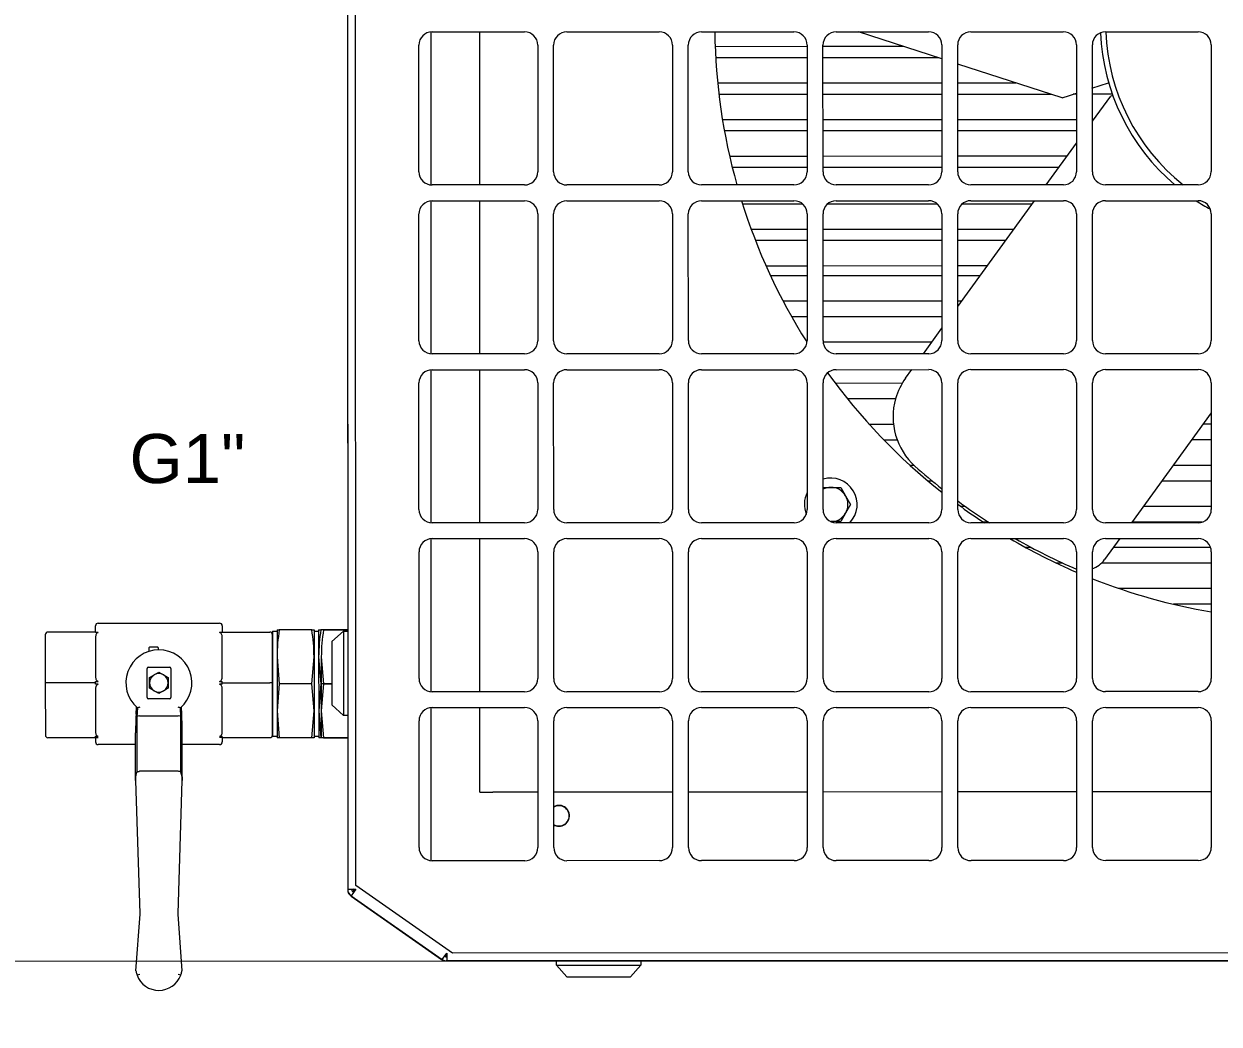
# Model space of a CAD drawing. Header units: millimetres. Extents: x 1322820 to 1391563, y 1051909 to 1098256.
# Drawn here: x 1362202 to 1362649.5, y 1089251.4 to 1089626.2 of the extents above; entities that cross this region are included whole.
import ezdxf

# ---------------------------------------------------------------- set-up
doc = ezdxf.new("R2010")
doc.units = ezdxf.units.MM
doc.header["$MEASUREMENT"] = 0
doc.layers.get('0').update_dxf_attribs({"true_color": 0x787878})
doc.layers.add('instalatii - echipamente_Pen_No__21', color=7, linetype='Continuous', lineweight=20, true_color=0x787878)
doc.layers.add('instalatii - echipamente_Pen_No__7', color=7, linetype='Continuous', lineweight=100, true_color=0x787878)
doc.styles.add('GENERATED_STYLE_2', font='arial.ttf')

# ---------------------------------------------------------------- blocks, each defined once
blk = doc.blocks.new('terasa')
at = {"layer": 'instalatii - echipamente_Pen_No__21', "linetype": 'Continuous', "lineweight": 20}
for p, q in [((1362323.135, 1089950.735), (1362323.23, 1089301.948)), ((1362323.135, 1089950.735), (1362323.23, 1089301.948)), ((1362326.196, 1089303.354), (1362326.102, 1089948.981)), ((1362323.137, 1089935.728), (1362323.227, 1089316.607)), ((1362354.337, 1089623.18), (1362354.345, 1089565.867)), ((1362354.831, 1089623.205), (1362389.446, 1089623.21)), ((1362372.642, 1089565.845), (1362372.633, 1089623.207)), ((1362405.271, 1089623.212), (1362439.886, 1089623.217)), ((1362455.71, 1089623.22), (1362490.325, 1089623.225)), ((1362506.15, 1089623.227), (1362540.765, 1089623.232)), ((1362545.712, 1089613.083), (1362514.472, 1089623.228)), ((1362556.589, 1089623.234), (1362591.205, 1089623.239)), ((1362607.029, 1089623.242), (1362641.644, 1089623.247)), ((1362349.894, 1089570.786), (1362349.887, 1089618.259)), ((1362394.392, 1089618.266), (1362394.399, 1089570.793)), ((1362400.333, 1089570.794), (1362400.326, 1089618.266)), ((1362444.832, 1089618.273), (1362444.839, 1089570.8)), ((1362450.773, 1089570.801), (1362450.766, 1089618.274)), ((1362460.814, 1089617.781), (1362495.271, 1089617.786)), ((1362495.271, 1089618.28), (1362495.278, 1089570.808)), ((1362501.212, 1089570.809), (1362501.205, 1089618.281)), ((1362501.205, 1089617.787), (1362531.214, 1089617.791)), ((1362545.711, 1089618.288), (1362545.718, 1089570.815)), ((1362551.652, 1089570.816), (1362551.645, 1089618.289)), ((1362596.15, 1089618.295), (1362596.157, 1089570.822)), ((1362602.091, 1089570.823), (1362602.084, 1089618.296)), ((1362646.59, 1089618.302), (1362646.597, 1089570.83)), ((1362495.272, 1089613.484), (1362461.018, 1089613.479)), ((1362544.456, 1089613.491), (1362501.206, 1089613.484)), ((1362590.759, 1089598.453), (1362551.646, 1089611.156)), ((1362461.754, 1089604.083), (1362495.273, 1089604.088)), ((1362501.207, 1089604.089), (1362545.713, 1089604.095)), ((1362551.647, 1089604.096), (1362573.374, 1089604.099)), ((1362601.923, 1089602.083), (1362608.143, 1089604.104)), ((1362608.143, 1089604.104), (1362608.204, 1089604.104)), ((1362495.274, 1089599.786), (1362462.224, 1089599.781)), ((1362545.714, 1089599.793), (1362501.208, 1089599.787)), ((1362586.615, 1089599.799), (1362551.648, 1089599.794)), ((1362590.759, 1089598.453), (1362593.549, 1089599.36)), ((1362593.549, 1089599.36), (1362596.153, 1089600.207)), ((1362596.153, 1089599.8), (1362594.903, 1089599.8)), ((1362609.591, 1089599.802), (1362602.087, 1089599.801)), ((1362602.089, 1089589.73), (1362608.941, 1089599.164)), ((1362609.727, 1089599.42), (1362608.941, 1089599.164)), ((1362463.546, 1089590.385), (1362495.275, 1089590.39)), ((1362501.209, 1089590.391), (1362545.715, 1089590.397)), ((1362551.649, 1089590.398), (1362596.154, 1089590.405)), ((1362602.089, 1089590.406), (1362602.58, 1089590.406)), ((1362495.276, 1089586.088), (1362464.288, 1089586.083)), ((1362545.716, 1089586.095), (1362501.21, 1089586.089)), ((1362596.155, 1089586.103), (1362551.65, 1089586.096)), ((1362584.763, 1089565.876), (1362596.156, 1089581.561)), ((1362466.212, 1089576.688), (1362495.277, 1089576.692)), ((1362501.211, 1089576.693), (1362545.717, 1089576.7)), ((1362551.651, 1089576.701), (1362592.63, 1089576.707)), ((1362495.278, 1089572.39), (1362467.234, 1089572.386)), ((1362545.718, 1089572.397), (1362501.212, 1089572.391)), ((1362589.504, 1089572.404), (1362551.652, 1089572.398)), ((1362389.455, 1089565.847), (1362354.839, 1089565.842)), ((1362439.894, 1089565.855), (1362405.279, 1089565.85)), ((1362490.334, 1089565.862), (1362455.718, 1089565.857)), ((1362540.773, 1089565.869), (1362506.158, 1089565.864)), ((1362591.213, 1089565.877), (1362556.598, 1089565.872)), ((1362641.653, 1089565.884), (1362607.037, 1089565.879)), ((1362354.346, 1089559.883), (1362354.354, 1089502.57)), ((1362354.84, 1089559.908), (1362389.456, 1089559.913)), ((1362372.651, 1089502.548), (1362372.642, 1089559.911)), ((1362405.28, 1089559.915), (1362439.895, 1089559.921)), ((1362455.719, 1089559.923), (1362490.335, 1089559.928)), ((1362493.606, 1089558.692), (1362471.1, 1089558.689)), ((1362544.045, 1089558.699), (1362502.888, 1089558.693)), ((1362506.159, 1089559.93), (1362540.774, 1089559.935)), ((1362551.659, 1089520.298), (1362580.452, 1089559.941)), ((1362579.554, 1089558.705), (1362553.328, 1089558.701)), ((1362556.598, 1089559.938), (1362591.214, 1089559.943)), ((1362607.038, 1089559.945), (1362641.653, 1089559.95)), ((1362349.903, 1089507.49), (1362349.896, 1089554.962)), ((1362394.401, 1089554.969), (1362394.408, 1089507.496)), ((1362400.342, 1089507.497), (1362400.335, 1089554.97)), ((1362444.841, 1089554.976), (1362444.848, 1089507.504)), ((1362450.782, 1089507.505), (1362450.775, 1089554.977)), ((1362495.28, 1089554.984), (1362495.287, 1089507.511)), ((1362501.222, 1089507.512), (1362501.215, 1089554.984)), ((1362545.72, 1089554.991), (1362545.727, 1089507.518)), ((1362551.661, 1089507.519), (1362551.654, 1089554.992)), ((1362596.16, 1089554.998), (1362596.167, 1089507.526)), ((1362602.101, 1089507.527), (1362602.094, 1089554.999)), ((1362646.599, 1089555.006), (1362646.606, 1089507.533)), ((1362474.309, 1089549.294), (1362495.281, 1089549.297)), ((1362501.215, 1089549.298), (1362545.721, 1089549.304)), ((1362551.655, 1089549.305), (1362572.729, 1089549.308)), ((1362495.282, 1089544.995), (1362475.937, 1089544.992)), ((1362545.722, 1089545.002), (1362501.216, 1089544.995)), ((1362569.604, 1089545.005), (1362551.656, 1089545.003)), ((1362479.85, 1089535.597), (1362495.283, 1089535.599)), ((1362495.284, 1089531.791), (1362481.582, 1089531.789)), ((1362501.217, 1089535.6), (1362545.723, 1089535.606)), ((1362545.723, 1089531.799), (1362501.218, 1089531.792)), ((1362551.657, 1089535.607), (1362562.779, 1089535.609)), ((1362560.014, 1089531.801), (1362551.658, 1089531.799)), ((1362486.232, 1089522.394), (1362495.285, 1089522.396)), ((1362501.219, 1089522.396), (1362545.725, 1089522.403)), ((1362551.659, 1089522.404), (1362553.189, 1089522.404)), ((1362495.286, 1089516.412), (1362489.488, 1089516.411)), ((1362545.726, 1089516.419), (1362501.22, 1089516.413)), ((1362538.784, 1089502.572), (1362545.726, 1089512.13)), ((1362495.094, 1089507.016), (1362495.263, 1089507.016)), ((1362501.246, 1089507.017), (1362542.017, 1089507.023)), ((1362389.464, 1089502.551), (1362354.849, 1089502.545)), ((1362439.904, 1089502.558), (1362405.288, 1089502.553)), ((1362490.343, 1089502.565), (1362455.728, 1089502.56)), ((1362540.783, 1089502.573), (1362506.167, 1089502.568)), ((1362591.222, 1089502.58), (1362556.607, 1089502.575)), ((1362641.662, 1089502.587), (1362607.046, 1089502.582)), ((1362354.355, 1089496.587), (1362354.363, 1089439.273)), ((1362354.849, 1089496.611), (1362389.465, 1089496.616)), ((1362372.66, 1089439.251), (1362372.652, 1089496.614)), ((1362405.289, 1089496.619), (1362439.904, 1089496.624)), ((1362455.729, 1089496.626), (1362490.344, 1089496.631)), ((1362506.168, 1089496.634), (1362540.784, 1089496.639)), ((1362532.155, 1089493.445), (1362534.474, 1089496.638)), ((1362556.608, 1089496.641), (1362591.223, 1089496.646)), ((1362607.047, 1089496.648), (1362641.663, 1089496.653)), ((1362349.912, 1089444.193), (1362349.905, 1089491.666)), ((1362394.411, 1089491.672), (1362394.418, 1089444.2)), ((1362400.352, 1089444.2), (1362400.345, 1089491.673)), ((1362444.85, 1089491.679), (1362444.857, 1089444.207)), ((1362450.791, 1089444.208), (1362450.784, 1089491.68)), ((1362495.29, 1089491.687), (1362495.297, 1089444.214)), ((1362501.231, 1089444.215), (1362501.224, 1089491.688)), ((1362505.712, 1089491.639), (1362531.088, 1089491.643)), ((1362545.729, 1089491.694), (1362545.736, 1089444.222)), ((1362551.67, 1089444.223), (1362551.663, 1089491.695)), ((1362596.169, 1089491.702), (1362596.176, 1089444.229)), ((1362602.11, 1089444.23), (1362602.103, 1089491.702)), ((1362646.608, 1089491.709), (1362646.615, 1089444.236)), ((1362528.382, 1089485.659), (1362510.386, 1089485.656)), ((1362646.61, 1089480.47), (1362616.698, 1089439.287)), ((1362518.424, 1089476.262), (1362527.654, 1089476.263)), ((1362643.567, 1089476.28), (1362646.611, 1089476.28)), ((1362529.029, 1089470.28), (1362524.04, 1089470.279)), ((1362646.612, 1089470.297), (1362639.221, 1089470.296)), ((1362533.759, 1089460.885), (1362535.286, 1089460.885)), ((1362632.396, 1089460.899), (1362646.613, 1089460.901)), ((1362501.229, 1089452.543), (1362504.117, 1089452.543)), ((1362504.117, 1089452.543), (1362507.829, 1089452.544)), ((1362507.829, 1089452.544), (1362509.685, 1089449.33)), ((1362542.201, 1089454.902), (1362540.61, 1089454.902)), ((1362646.614, 1089454.918), (1362628.049, 1089454.915)), ((1362509.685, 1089449.33), (1362511.541, 1089446.116)), ((1362509.686, 1089442.901), (1362507.831, 1089439.686)), ((1362511.541, 1089446.116), (1362509.686, 1089442.901)), ((1362552.63, 1089445.508), (1362554.402, 1089445.509)), ((1362621.224, 1089445.518), (1362646.615, 1089445.522)), ((1362389.473, 1089439.254), (1362354.858, 1089439.249)), ((1362439.913, 1089439.261), (1362405.297, 1089439.256)), ((1362490.352, 1089439.269), (1362455.737, 1089439.263)), ((1362507.831, 1089439.686), (1362504.119, 1089439.686)), ((1362540.792, 1089439.276), (1362506.177, 1089439.271)), ((1362591.231, 1089439.283), (1362556.616, 1089439.278)), ((1362563.161, 1089439.526), (1362561.269, 1089439.526)), ((1362641.671, 1089439.291), (1362607.056, 1089439.286)), ((1362643.215, 1089439.538), (1362616.878, 1089439.534)), ((1362354.364, 1089433.29), (1362354.373, 1089375.977)), ((1362354.859, 1089433.315), (1362389.474, 1089433.32)), ((1362372.669, 1089375.955), (1362372.661, 1089433.317)), ((1362405.298, 1089433.322), (1362439.914, 1089433.327)), ((1362455.738, 1089433.329), (1362490.353, 1089433.334)), ((1362506.177, 1089433.337), (1362540.793, 1089433.342)), ((1362556.617, 1089433.344), (1362591.232, 1089433.349)), ((1362612.388, 1089433.352), (1362606.671, 1089425.481)), ((1362607.057, 1089433.352), (1362641.672, 1089433.357)), ((1362349.921, 1089380.896), (1362349.914, 1089428.369)), ((1362394.42, 1089428.375), (1362394.427, 1089380.903)), ((1362400.361, 1089380.904), (1362400.354, 1089428.376)), ((1362444.859, 1089428.383), (1362444.866, 1089380.91)), ((1362450.8, 1089380.911), (1362450.794, 1089428.384)), ((1362495.299, 1089428.39), (1362495.306, 1089380.918)), ((1362501.24, 1089380.918), (1362501.233, 1089428.391)), ((1362545.739, 1089428.398), (1362545.746, 1089380.925)), ((1362551.68, 1089380.926), (1362551.673, 1089428.398)), ((1362576.889, 1089430.133), (1362579.052, 1089430.133)), ((1362596.178, 1089428.405), (1362596.185, 1089380.932)), ((1362602.119, 1089380.933), (1362602.112, 1089428.406)), ((1362610.053, 1089430.138), (1362646.305, 1089430.143)), ((1362646.618, 1089428.412), (1362646.625, 1089380.94)), ((1362591.025, 1089424.151), (1362588.632, 1089424.151)), ((1362646.618, 1089424.16), (1362605.46, 1089424.153)), ((1362611.757, 1089414.759), (1362646.62, 1089414.764)), ((1362646.621, 1089408.78), (1362632.415, 1089408.778)), ((1362229.753, 1089401.648), (1362275.248, 1089401.655)), ((1362209.974, 1089397.319), (1362209.977, 1089379.27)), ((1362228.765, 1089398.311), (1362210.963, 1089398.308)), ((1362228.765, 1089398.311), (1362228.765, 1089400.659)), ((1362228.765, 1089398.115), (1362228.765, 1089398.311)), ((1362228.765, 1089398.311), (1362229.754, 1089398.311)), ((1362229.754, 1089398.115), (1362228.765, 1089398.115)), ((1362275.248, 1089398.318), (1362276.237, 1089398.318)), ((1362276.238, 1089398.121), (1362275.248, 1089398.121)), ((1362276.237, 1089400.666), (1362276.237, 1089398.318)), ((1362276.237, 1089398.318), (1362294.04, 1089398.32)), ((1362276.238, 1089398.121), (1362276.237, 1089398.318)), ((1362295.029, 1089398.691), (1362295.034, 1089359.13)), ((1362295.029, 1089398.691), (1362296.759, 1089398.691)), ((1362295.031, 1089379.282), (1362295.029, 1089397.331)), ((1362296.759, 1089399.185), (1362296.761, 1089389.048)), ((1362296.759, 1089399.185), (1362297.6, 1089399.185)), ((1362309.765, 1089399.187), (1362297.6, 1089399.185)), ((1362309.765, 1089399.187), (1362310.605, 1089399.187)), ((1362310.605, 1089399.187), (1362310.607, 1089389.05)), ((1362310.606, 1089398.643), (1362312.336, 1089398.643)), ((1362312.336, 1089399.188), (1362312.338, 1089389.05)), ((1362312.336, 1089399.188), (1362313.177, 1089399.188)), ((1362323.215, 1089399.189), (1362313.177, 1089399.188)), ((1362314.166, 1089399.188), (1362323.215, 1089399.189)), ((1362317.282, 1089394.738), (1362321.633, 1089398.694)), ((1362321.633, 1089398.694), (1362323.215, 1089398.695)), ((1362321.633, 1089398.694), (1362321.638, 1089367.046)), ((1362228.765, 1089396.082), (1362228.767, 1089381.871)), ((1362249.288, 1089392.627), (1362248.991, 1089392.627)), ((1362251.76, 1089392.627), (1362249.288, 1089392.627)), ((1362252.057, 1089392.627), (1362251.76, 1089392.627)), ((1362276.24, 1089381.878), (1362276.238, 1089396.089)), ((1362317.282, 1089394.738), (1362317.285, 1089371.001)), ((1362248.793, 1089392.429), (1362248.793, 1089391.068)), ((1362252.255, 1089392.43), (1362252.255, 1089391.636)), ((1362296.761, 1089389.048), (1362296.764, 1089368.773)), ((1362296.761, 1089389.048), (1362297.603, 1089378.911)), ((1362309.768, 1089378.912), (1362310.607, 1089389.05)), ((1362310.607, 1089389.05), (1362310.61, 1089368.775)), ((1362312.338, 1089389.05), (1362312.341, 1089368.775)), ((1362312.338, 1089389.05), (1362313.18, 1089378.913)), ((1362313.327, 1089389.05), (1362313.33, 1089368.776)), ((1362313.327, 1089389.05), (1362314.169, 1089378.913)), ((1362248.054, 1089373.828), (1362248.053, 1089384.722)), ((1362248.54, 1089385.209), (1362256.467, 1089385.21)), ((1362256.954, 1089384.724), (1362256.955, 1089373.829)), ((1362209.977, 1089379.27), (1362209.979, 1089359.737)), ((1362210.966, 1089379.27), (1362209.977, 1089379.27)), ((1362228.768, 1089379.272), (1362210.966, 1089379.27)), ((1362228.768, 1089379.272), (1362228.768, 1089379.839)), ((1362228.768, 1089379.839), (1362229.757, 1089379.839)), ((1362228.768, 1089378.739), (1362228.768, 1089379.272)), ((1362249.042, 1089381.274), (1362250.773, 1089382.273)), ((1362249.042, 1089379.275), (1362249.042, 1089381.274)), ((1362249.043, 1089377.277), (1362249.042, 1089379.275)), ((1362250.773, 1089382.273), (1362252.503, 1089383.273)), ((1362252.503, 1089383.273), (1362254.234, 1089382.274)), ((1362254.234, 1089382.274), (1362255.965, 1089381.275)), ((1362255.965, 1089381.275), (1362255.966, 1089379.276)), ((1362255.966, 1089379.276), (1362255.966, 1089377.278)), ((1362275.251, 1089379.845), (1362276.24, 1089379.846)), ((1362276.24, 1089379.279), (1362276.24, 1089379.846)), ((1362276.24, 1089379.279), (1362294.042, 1089379.282)), ((1362276.24, 1089378.745), (1362276.24, 1089379.279)), ((1362295.031, 1089379.282), (1362294.042, 1089379.282)), ((1362295.034, 1089359.749), (1362295.031, 1089379.282)), ((1362229.757, 1089378.739), (1362228.768, 1089378.739)), ((1362228.768, 1089376.861), (1362228.77, 1089361.16)), ((1362250.774, 1089376.278), (1362249.043, 1089377.277)), ((1362252.505, 1089375.279), (1362250.774, 1089376.278)), ((1362254.235, 1089376.278), (1362252.505, 1089375.279)), ((1362255.966, 1089377.278), (1362254.235, 1089376.278)), ((1362276.24, 1089378.745), (1362275.251, 1089378.745)), ((1362276.243, 1089361.167), (1362276.241, 1089376.867)), ((1362297.603, 1089378.911), (1362296.764, 1089368.773)), ((1362309.768, 1089378.912), (1362297.603, 1089378.911)), ((1362310.61, 1089368.775), (1362309.768, 1089378.912)), ((1362313.18, 1089378.913), (1362312.341, 1089368.775)), ((1362317.284, 1089378.914), (1362313.18, 1089378.913)), ((1362314.169, 1089378.913), (1362313.33, 1089368.776)), ((1362314.169, 1089378.913), (1362317.284, 1089378.914)), ((1362389.483, 1089375.957), (1362354.867, 1089375.952)), ((1362439.922, 1089375.964), (1362405.307, 1089375.959)), ((1362490.362, 1089375.972), (1362455.746, 1089375.967)), ((1362540.801, 1089375.979), (1362506.186, 1089375.974)), ((1362591.241, 1089375.987), (1362556.625, 1089375.982)), ((1362641.68, 1089375.994), (1362607.065, 1089375.989)), ((1362243.961, 1089367.526), (1362244.094, 1089370.215)), ((1362256.468, 1089373.342), (1362248.541, 1089373.341)), ((1362261.05, 1089367.529), (1362260.917, 1089370.217)), ((1362321.638, 1089367.046), (1362317.285, 1089371.001)), ((1362244.447, 1089369.901), (1362244.282, 1089366.551)), ((1362244.282, 1089366.551), (1362244.285, 1089345.882)), ((1362245.289, 1089366.912), (1362259.723, 1089366.914)), ((1362260.73, 1089366.553), (1362260.563, 1089369.903)), ((1362260.733, 1089345.884), (1362260.73, 1089366.553)), ((1362296.764, 1089368.773), (1362296.765, 1089358.636)), ((1362296.764, 1089368.773), (1362297.606, 1089358.636)), ((1362309.771, 1089358.638), (1362310.61, 1089368.775)), ((1362310.61, 1089368.775), (1362310.611, 1089358.638)), ((1362312.341, 1089368.775), (1362312.342, 1089358.638)), ((1362312.341, 1089368.775), (1362313.183, 1089358.638)), ((1362313.33, 1089368.776), (1362313.331, 1089358.638)), ((1362313.33, 1089368.776), (1362314.172, 1089358.638)), ((1362323.22, 1089367.046), (1362321.638, 1089367.046)), ((1362354.374, 1089369.993), (1362354.382, 1089312.68)), ((1362354.868, 1089370.018), (1362389.483, 1089370.023)), ((1362372.675, 1089338.372), (1362372.67, 1089370.021)), ((1362405.308, 1089370.025), (1362439.923, 1089370.03)), ((1362455.747, 1089370.033), (1362490.362, 1089370.038)), ((1362506.187, 1089370.04), (1362540.802, 1089370.045)), ((1362556.626, 1089370.047), (1362591.242, 1089370.053)), ((1362607.066, 1089370.055), (1362641.681, 1089370.06)), ((1362349.931, 1089317.6), (1362349.924, 1089365.072)), ((1362394.429, 1089365.079), (1362394.436, 1089317.606)), ((1362400.37, 1089317.607), (1362400.363, 1089365.08)), ((1362444.869, 1089365.086), (1362444.876, 1089317.614)), ((1362450.81, 1089317.614), (1362450.803, 1089365.087)), ((1362495.308, 1089365.093), (1362495.315, 1089317.621)), ((1362501.249, 1089317.622), (1362501.242, 1089365.094)), ((1362545.748, 1089365.101), (1362545.755, 1089317.628)), ((1362551.689, 1089317.629), (1362551.682, 1089365.102)), ((1362596.187, 1089365.108), (1362596.194, 1089317.636)), ((1362602.128, 1089317.637), (1362602.121, 1089365.109)), ((1362646.627, 1089365.116), (1362646.634, 1089317.643)), ((1362228.771, 1089358.75), (1362210.969, 1089358.748)), ((1362228.771, 1089359.282), (1362229.76, 1089359.283)), ((1362228.771, 1089358.75), (1362228.771, 1089359.282)), ((1362228.771, 1089358.75), (1362228.771, 1089357.142)), ((1362229.76, 1089358.75), (1362228.771, 1089358.75)), ((1362243.762, 1089342.661), (1362243.76, 1089360.533)), ((1362261.257, 1089342.663), (1362261.254, 1089360.536)), ((1362275.254, 1089359.289), (1362276.243, 1089359.289)), ((1362276.243, 1089358.757), (1362275.254, 1089358.757)), ((1362276.243, 1089358.757), (1362276.243, 1089359.289)), ((1362276.243, 1089358.757), (1362294.045, 1089358.76)), ((1362276.243, 1089358.757), (1362276.243, 1089357.149)), ((1362296.765, 1089359.13), (1362295.034, 1089359.13)), ((1362297.606, 1089358.636), (1362296.765, 1089358.636)), ((1362309.771, 1089358.638), (1362297.606, 1089358.636)), ((1362310.611, 1089358.638), (1362309.771, 1089358.638)), ((1362312.342, 1089359.183), (1362310.611, 1089359.182)), ((1362313.183, 1089358.638), (1362312.342, 1089358.638)), ((1362323.221, 1089358.64), (1362313.183, 1089358.638)), ((1362314.172, 1089358.638), (1362323.221, 1089358.64)), ((1362243.76, 1089356.156), (1362229.76, 1089356.153)), ((1362275.255, 1089356.16), (1362261.255, 1089356.158)), ((1362243.762, 1089342.661), (1362243.83, 1089344.035)), ((1362243.83, 1089344.035), (1362244.285, 1089345.882)), ((1362243.875, 1089342.661), (1362243.83, 1089344.035)), ((1362259.745, 1089346.145), (1362245.272, 1089346.143)), ((1362261.188, 1089344.038), (1362260.733, 1089345.884)), ((1362261.188, 1089344.038), (1362261.144, 1089342.663)), ((1362261.188, 1089344.038), (1362261.257, 1089342.663)), ((1362243.875, 1089342.661), (1362243.762, 1089342.661)), ((1362245.495, 1089292.877), (1362243.875, 1089342.661)), ((1362261.144, 1089342.663), (1362259.538, 1089292.879)), ((1362261.257, 1089342.663), (1362261.144, 1089342.663)), ((1362372.675, 1089338.372), (1362377.623, 1089338.373)), ((1362394.433, 1089338.375), (1362377.623, 1089338.373)), ((1362444.873, 1089338.383), (1362400.367, 1089338.376)), ((1362495.312, 1089338.39), (1362450.807, 1089338.384)), ((1362545.752, 1089338.398), (1362501.246, 1089338.391)), ((1362596.191, 1089338.405), (1362551.686, 1089338.398)), ((1362646.631, 1089338.412), (1362602.125, 1089338.406)), ((1362389.492, 1089312.66), (1362354.876, 1089312.655)), ((1362439.931, 1089312.668), (1362405.316, 1089312.663)), ((1362490.371, 1089312.675), (1362455.755, 1089312.67)), ((1362540.81, 1089312.683), (1362506.195, 1089312.677)), ((1362591.25, 1089312.69), (1362556.635, 1089312.685)), ((1362641.69, 1089312.697), (1362607.074, 1089312.692)), ((1362362.398, 1089278.041), (1362326.196, 1089303.354)), ((1362323.23, 1089301.948), (1362326.197, 1089301.949)), ((1362326.197, 1089301.949), (1362324.495, 1089299.518)), ((1362324.495, 1089299.518), (1362358.65, 1089275.61)), ((1362324.495, 1089299.518), (1362358.65, 1089275.61)), ((1362324.581, 1089299.458), (1362324.499, 1089299.341)), ((1362324.499, 1089299.341), (1362358.4, 1089275.61)), ((1362243.9, 1089271.431), (1362245.49, 1089292.621)), ((1362259.543, 1089292.623), (1362261.14, 1089271.434)), ((1362358.65, 1089275.61), (1362360.351, 1089278.041)), ((1362360.102, 1089277.684), (1362360.102, 1089276.557)), ((1362360.351, 1089278.041), (1362360.352, 1089275.074)), ((1363189.013, 1089278.162), (1362362.398, 1089278.041)), ((1362358.4, 1089275.61), (1362358.482, 1089275.727)), ((1363191.31, 1089275.195), (1362360.102, 1089275.074)), ((1362360.102, 1089275.084), (1362360.102, 1089275.074)), ((1362360.352, 1089275.074), (1362772.742, 1089275.134)), ((1362401.369, 1089273.497), (1362401.369, 1089275.08)), ((1362401.369, 1089273.497), (1362433.017, 1089273.502)), ((1362405.326, 1089269.146), (1362401.369, 1089273.497)), ((1362433.017, 1089273.502), (1362429.062, 1089269.15)), ((1362433.017, 1089275.084), (1362433.017, 1089273.502)), ((1362244.341, 1089269.749), (1362244.335, 1089269.758)), ((1362260.705, 1089269.761), (1362260.699, 1089269.751)), ((1362405.326, 1089269.146), (1362429.062, 1089269.15))]:
    blk.add_line(p, q, dxfattribs=at)
blk.add_lwpolyline([(1364217.466, 1087386.074), (1364217.19, 1089275.085), (1361828.728, 1089274.911), (1361829.004, 1087385.9)], close=True, dxfattribs=at)
for centre, radius, start, end in [((1362354.832, 1089618.26), 4.945, 90.00838, 180.00838), ((1362389.447, 1089618.265), 4.945, 0.00838, 90.00838), ((1362405.271, 1089618.267), 4.945, 90.00838, 180.00838), ((1362439.887, 1089618.272), 4.945, 0.00838, 90.00838), ((1362455.711, 1089618.274), 4.945, 90.00838, 180.00838), ((1362684.171, 1089626.22), 223.516, 180.76896, 195.66737), ((1362490.326, 1089618.28), 4.945, 0.00838, 90.00838), ((1362506.15, 1089618.282), 4.945, 90.00838, 180.00838), ((1362540.766, 1089618.287), 4.945, 0.00838, 90.00838), ((1362556.59, 1089618.289), 4.945, 90.00838, 180.00838), ((1362591.205, 1089618.294), 4.945, 0.00838, 90.00838), ((1362607.029, 1089618.297), 4.945, 90.00838, 180.00838), ((1362684.171, 1089626.22), 79.121, 182.43469, 229.69343), ((1362684.171, 1089626.22), 77.143, 182.21258, 231.45711), ((1362641.645, 1089618.302), 4.945, 0.00838, 90.00838), ((1362354.839, 1089570.787), 4.945, 180.00838, 270.00838), ((1362389.454, 1089570.792), 4.945, 270.00838, 0.00838), ((1362405.278, 1089570.795), 4.945, 180.00838, 270.00838), ((1362439.894, 1089570.8), 4.945, 270.00838, 0.00838), ((1362455.718, 1089570.802), 4.945, 180.00838, 270.00838), ((1362490.333, 1089570.807), 4.945, 270.00838, 0.00838), ((1362506.157, 1089570.809), 4.945, 180.00838, 270.00838), ((1362540.773, 1089570.814), 4.945, 270.00838, 0.00838), ((1362556.597, 1089570.817), 4.945, 180.00838, 270.00838), ((1362591.212, 1089570.822), 4.945, 270.00838, 0.00838), ((1362607.036, 1089570.824), 4.945, 180.00838, 270.00838), ((1362641.652, 1089570.829), 4.945, 270.00838, 0.00838), ((1362354.841, 1089554.963), 4.945, 90.00838, 180.00838), ((1362389.456, 1089554.968), 4.945, 0.00838, 90.00838), ((1362405.281, 1089554.97), 4.945, 90.00838, 180.00838), ((1362439.896, 1089554.975), 4.945, 0.00838, 90.00838), ((1362455.72, 1089554.978), 4.945, 90.00838, 180.00838), ((1362684.171, 1089626.22), 223.516, 197.25349, 212.22934), ((1362490.335, 1089554.983), 4.945, 0.00838, 90.00838), ((1362506.16, 1089554.985), 4.945, 90.00838, 180.00838), ((1362540.775, 1089554.99), 4.945, 0.00838, 90.00838), ((1362556.599, 1089554.993), 4.945, 90.00838, 180.00838), ((1362591.215, 1089554.998), 4.945, 0.00838, 90.00838), ((1362607.039, 1089555), 4.945, 90.00838, 180.00838), ((1362684.171, 1089626.22), 79.121, 236.88539, 241.38252), ((1362641.654, 1089555.005), 4.945, 0.00838, 90.00838), ((1362354.848, 1089507.49), 4.945, 180.00838, 270.00838), ((1362389.463, 1089507.496), 4.945, 270.00838, 0.00838), ((1362405.287, 1089507.498), 4.945, 180.00838, 270.00838), ((1362439.903, 1089507.503), 4.945, 270.00838, 0.00838), ((1362455.727, 1089507.505), 4.945, 180.00838, 270.00838), ((1362490.342, 1089507.51), 4.945, 270.00838, 0.00838), ((1362506.167, 1089507.513), 4.945, 180.00838, 270.00838), ((1362540.782, 1089507.518), 4.945, 270.00838, 0.00838), ((1362556.606, 1089507.52), 4.945, 180.00838, 270.00838), ((1362591.222, 1089507.525), 4.945, 270.00838, 0.00838), ((1362607.046, 1089507.527), 4.945, 180.00838, 270.00838), ((1362641.661, 1089507.532), 4.945, 270.00838, 0.00838), ((1362354.85, 1089491.666), 4.945, 90.00838, 180.00838), ((1362389.466, 1089491.671), 4.945, 0.00838, 90.00838), ((1362405.29, 1089491.674), 4.945, 90.00838, 180.00838), ((1362439.905, 1089491.679), 4.945, 0.00838, 90.00838), ((1362455.729, 1089491.681), 4.945, 90.00838, 180.00838), ((1362490.345, 1089491.686), 4.945, 0.00838, 90.00838), ((1362506.169, 1089491.688), 4.945, 90.00838, 180.00838), ((1362540.784, 1089491.694), 4.945, 0.00838, 90.00838), ((1362556.608, 1089491.696), 4.945, 90.00838, 180.00838), ((1362591.224, 1089491.701), 4.945, 0.00838, 90.00838), ((1362607.048, 1089491.703), 4.945, 90.00838, 180.00838), ((1362641.663, 1089491.708), 4.945, 0.00838, 90.00838), ((1362684.171, 1089626.22), 223.516, 215.81673, 231.73101), ((1362552.16, 1089478.915), 24.725, 144.00838, 163.9214), ((1362552.16, 1089478.915), 24.725, 163.9214, 228.13418), ((1362684.171, 1089626.22), 222.527, 228.13418, 231.52737), ((1362504.118, 1089446.114), 9.89, 316.21999, 106.98613), ((1362504.118, 1089446.114), 6.429, 90.00838, 116.70276), ((1362504.118, 1089446.114), 6.429, 30.00838, 90.00838), ((1362504.118, 1089446.114), 9.89, 153.13408, 202.05828), ((1362504.118, 1089446.114), 6.429, 330.00838, 30.00838), ((1362684.171, 1089626.22), 222.527, 233.45592, 237.17548), ((1362354.857, 1089444.194), 4.945, 180.00838, 270.00838), ((1362389.473, 1089444.199), 4.945, 270.00838, 0.00838), ((1362405.297, 1089444.201), 4.945, 180.00838, 270.00838), ((1362439.912, 1089444.206), 4.945, 270.00838, 0.00838), ((1362455.736, 1089444.209), 4.945, 180.00838, 270.00838), ((1362490.352, 1089444.214), 4.945, 270.00838, 0.00838), ((1362506.176, 1089444.216), 4.945, 180.00838, 270.00838), ((1362504.118, 1089446.114), 6.429, 270.00838, 330.00838), ((1362540.791, 1089444.221), 4.945, 270.00838, 0.00838), ((1362684.171, 1089626.22), 223.516, 233.64386, 236.75805), ((1362556.615, 1089444.223), 4.945, 180.00838, 270.00838), ((1362591.231, 1089444.228), 4.945, 270.00838, 0.00838), ((1362607.055, 1089444.231), 4.945, 180.00838, 270.00838), ((1362641.67, 1089444.236), 4.945, 270.00838, 0.00838), ((1362354.859, 1089428.37), 4.945, 90.00838, 180.00838), ((1362389.475, 1089428.375), 4.945, 0.00838, 90.00838), ((1362405.299, 1089428.377), 4.945, 90.00838, 180.00838), ((1362439.914, 1089428.382), 4.945, 0.00838, 90.00838), ((1362455.739, 1089428.384), 4.945, 90.00838, 180.00838), ((1362490.354, 1089428.389), 4.945, 0.00838, 90.00838), ((1362506.178, 1089428.392), 4.945, 90.00838, 180.00838), ((1362540.794, 1089428.397), 4.945, 0.00838, 90.00838), ((1362556.618, 1089428.399), 4.945, 90.00838, 180.00838), ((1362684.171, 1089626.22), 223.516, 239.64441, 246.81689), ((1362684.171, 1089626.22), 222.527, 240.09766, 246.71024), ((1362591.233, 1089428.404), 4.945, 0.00838, 90.00838), ((1362607.057, 1089428.406), 4.945, 90.00838, 180.00838), ((1362641.673, 1089428.412), 4.945, 0.00838, 90.00838), ((1362598.669, 1089431.293), 9.89, 289.6662, 324.00838), ((1362684.171, 1089626.22), 223.516, 248.46185, 260.32859), ((1362229.754, 1089400.659), 0.989, 90.00838, 180.00838), ((1362275.248, 1089400.666), 0.989, 0.00838, 90.00838), ((1362210.963, 1089397.319), 0.989, 90.00838, 180.00838), ((1362294.04, 1089397.331), 0.989, 0.00838, 90.00838), ((1362362.278, 1089388.729), 65.518, 170.81688, 179.72148), ((1362245.09, 1089388.712), 65.518, 0.29528, 9.19988), ((1362377.855, 1089388.732), 65.518, 170.81688, 179.72148), ((1362378.844, 1089388.732), 65.518, 170.81688, 179.72148), ((1362248.991, 1089392.429), 0.198, 90.00836, 180.00836), ((1362252.057, 1089392.43), 0.198, 0.0084, 90.00836), ((1362252.504, 1089379.276), 12.363, 310.70099, 229.31577), ((1362252.504, 1089379.276), 3.462, 120.00838, 180.00838), ((1362252.504, 1089379.276), 3.462, 180.00838, 240.00838), ((1362252.504, 1089379.276), 3.462, 60.00838, 120.00838), ((1362252.504, 1089379.276), 3.462, 0.00838, 60.00838), ((1362252.504, 1089379.276), 3.462, 300.00838, 0.00838), ((1362354.866, 1089380.897), 4.945, 180.00838, 270.00838), ((1362389.482, 1089380.902), 4.945, 270.00838, 0.00838), ((1362405.306, 1089380.904), 4.945, 180.00838, 270.00838), ((1362439.921, 1089380.91), 4.945, 270.00838, 0.00838), ((1362455.746, 1089380.912), 4.945, 180.00838, 270.00838), ((1362490.361, 1089380.917), 4.945, 270.00838, 0.00838), ((1362506.185, 1089380.919), 4.945, 180.00838, 270.00838), ((1362540.8, 1089380.924), 4.945, 270.00838, 0.00838), ((1362556.625, 1089380.927), 4.945, 180.00838, 270.00838), ((1362591.24, 1089380.932), 4.945, 270.00838, 0.00838), ((1362607.064, 1089380.934), 4.945, 180.00838, 270.00838), ((1362641.68, 1089380.939), 4.945, 270.00838, 0.00838), ((1362252.504, 1089379.276), 3.462, 240.00838, 300.00838), ((1362223.426, 1089418.844), 53.267, 293.24385, 294.4328), ((1362281.571, 1089418.852), 53.267, 245.58395, 246.77291), ((1362354.869, 1089365.073), 4.945, 90.00838, 180.00838), ((1362389.484, 1089365.078), 4.945, 0.00838, 90.00838), ((1362405.308, 1089365.08), 4.945, 90.00838, 180.00838), ((1362439.924, 1089365.085), 4.945, 0.00838, 90.00838), ((1362455.748, 1089365.088), 4.945, 90.00838, 180.00838), ((1362490.363, 1089365.093), 4.945, 0.00838, 90.00838), ((1362506.187, 1089365.095), 4.945, 90.00838, 180.00838), ((1362540.803, 1089365.1), 4.945, 0.00838, 90.00838), ((1362556.627, 1089365.102), 4.945, 90.00838, 180.00838), ((1362591.242, 1089365.107), 4.945, 0.00838, 90.00838), ((1362607.067, 1089365.11), 4.945, 90.00838, 180.00838), ((1362641.682, 1089365.115), 4.945, 0.00838, 90.00838), ((1362210.968, 1089359.737), 0.989, 180.00838, 270.00838), ((1362229.76, 1089357.142), 0.989, 180.00838, 270.00839), ((1362275.254, 1089357.149), 0.989, 270.00838, 0.00838), ((1362294.045, 1089359.749), 0.989, 270.00838, 0.00839), ((1362402.347, 1089329.475), 3.907, 270.00838, 120.42938), ((1362402.346, 1089329.475), 3.808, 270.00838, 121.30579), ((1362402.346, 1089329.475), 3.808, 238.71097, 270.00838), ((1362402.347, 1089329.475), 3.907, 239.58738, 270.00838), ((1362354.876, 1089317.6), 4.945, 180.00838, 270.00838), ((1362389.491, 1089317.605), 4.945, 270.00838, 0.00838), ((1362405.315, 1089317.608), 4.945, 180.00838, 270.00838), ((1362439.931, 1089317.613), 4.945, 270.00838, 0.00838), ((1362455.755, 1089317.615), 4.945, 180.00838, 270.00838), ((1362490.37, 1089317.62), 4.945, 270.00838, 0.00838), ((1362506.194, 1089317.623), 4.945, 180.00838, 270.00838), ((1362540.81, 1089317.628), 4.945, 270.00838, 0.00838), ((1362556.634, 1089317.63), 4.945, 180.00838, 270.00838), ((1362591.249, 1089317.635), 4.945, 270.00838, 0.00838), ((1362607.073, 1089317.637), 4.945, 180.00838, 270.00838), ((1362641.689, 1089317.642), 4.945, 270.00838, 0.00838), ((1362326.197, 1089301.949), 2.967, 180.00838, 235.00838), ((1362326.2, 1089301.771), 2.967, 179.39856, 235.00838), ((1362326.197, 1089301.949), 1.484, 180.00838, 235.00838), ((1362326.2, 1089301.771), 1.484, 173.14269, 177.68414), ((1362347.365, 1089294.169), 23.129, 159.80961, 163.60117), ((1362243.117, 1089292.799), 2.379, 355.70846, 1.86455), ((1362261.916, 1089292.802), 2.379, 178.15222, 184.30831), ((1362360.351, 1089278.041), 1.484, 235.00838, 270.00838), ((1362360.102, 1089278.041), 2.967, 235.00838, 270.00838), ((1362360.351, 1089278.041), 2.967, 235.00838, 270.00838), ((1362252.52, 1089272.781), 8.725, 188.8977, 197.37318), ((1362252.52, 1089272.781), 8.725, 197.37318, 200.26914), ((1362252.52, 1089272.781), 8.725, 200.26914, 339.74761), ((1362250.929, 1089243.44), 27.121, 101.95467, 104.05853), ((1362254.119, 1089243.441), 27.121, 75.95823, 78.06209), ((1362252.52, 1089272.781), 8.725, 339.74762, 342.64359), ((1362252.52, 1089272.781), 8.725, 342.64357, 351.11905)]:
    blk.add_arc(centre, radius, start, end, dxfattribs=at)
for centre, major_axis, ratio, start_param, end_param in [((1362248.555, 1089384.707), (-0.36, 0.36), 0.9702875, 5.5128662, 7.0535044), ((1362256.452, 1089384.708), (0.36, 0.36), 0.9702875, 5.5128662, 7.0535044), ((1362248.556, 1089373.843), (0.36, 0.36), 0.9702875, 2.3712735, 3.9119117), ((1362256.453, 1089373.844), (-0.36, 0.36), 0.9702875, 2.3712735, 3.9119116), ((1362244.45, 1089367.526), (0.489, 9.89), 0.0493248, 1.5732412, 2.3586393), ((1362245.269, 1089366.502), (-0.989, 0.024), 0.4142136, 4.7226228, 6.2236062), ((1362259.743, 1089366.505), (0.989, 0.025), 0.4142136, 0.0595794, 1.5605624), ((1362260.561, 1089367.529), (-0.492, 9.89), 0.0493248, 3.924546, 4.7099441), ((1362245.273, 1089336.178), (-0.986, 9.708), 0.0099287, 6.2307591, 6.3109888), ((1362259.747, 1089336.18), (0.983, 9.708), 0.0099287, 6.2553825, 6.3356126)]:
    blk.add_ellipse(centre, major_axis=major_axis, ratio=ratio, start_param=start_param, end_param=end_param, dxfattribs=at)
for points, knots in [([(1362229.754, 1089398.115), (1362229.637, 1089398.115), (1362229.527, 1089398.075), (1362229.434, 1089398.015), (1362229.341, 1089397.955), (1362229.266, 1089397.879), (1362229.202, 1089397.795), (1362229.073, 1089397.629), (1362228.991, 1089397.443), (1362228.928, 1089397.252), (1362228.866, 1089397.061), (1362228.827, 1089396.867), (1362228.802, 1089396.672), (1362228.776, 1089396.477), (1362228.765, 1089396.28), (1362228.765, 1089396.082)], [0, 0, 0, 0, 1, 1, 1, 2, 2, 2, 3, 3, 3, 4, 4, 4, 5, 5, 5, 5]), ([(1362276.238, 1089396.089), (1362276.238, 1089396.287), (1362276.227, 1089396.484), (1362276.201, 1089396.68), (1362276.176, 1089396.875), (1362276.136, 1089397.07), (1362276.074, 1089397.261), (1362276.011, 1089397.452), (1362275.927, 1089397.64), (1362275.8, 1089397.803), (1362275.737, 1089397.884), (1362275.661, 1089397.962), (1362275.569, 1089398.021), (1362275.476, 1089398.081), (1362275.365, 1089398.121), (1362275.248, 1089398.121)], [0, 0, 0, 0, 1, 1, 1, 2, 2, 2, 3, 3, 3, 4, 4, 4, 5, 5, 5, 5]), ([(1362228.767, 1089381.871), (1362228.767, 1089381.673), (1362228.778, 1089381.476), (1362228.804, 1089381.28), (1362228.829, 1089381.085), (1362228.869, 1089380.89), (1362228.932, 1089380.699), (1362228.994, 1089380.508), (1362229.078, 1089380.32), (1362229.205, 1089380.157), (1362229.268, 1089380.076), (1362229.344, 1089379.998), (1362229.436, 1089379.939), (1362229.529, 1089379.879), (1362229.64, 1089379.839), (1362229.757, 1089379.839)], [0, 0, 0, 0, 1, 1, 1, 2, 2, 2, 3, 3, 3, 4, 4, 4, 5, 5, 5, 5]), ([(1362275.251, 1089379.845), (1362275.368, 1089379.845), (1362275.478, 1089379.885), (1362275.571, 1089379.945), (1362275.664, 1089380.005), (1362275.739, 1089380.081), (1362275.803, 1089380.165), (1362275.932, 1089380.331), (1362276.014, 1089380.517), (1362276.077, 1089380.708), (1362276.139, 1089380.899), (1362276.178, 1089381.093), (1362276.204, 1089381.288), (1362276.229, 1089381.483), (1362276.24, 1089381.68), (1362276.24, 1089381.878)], [0, 0, 0, 0, 1, 1, 1, 2, 2, 2, 3, 3, 3, 4, 4, 4, 5, 5, 5, 5]), ([(1362229.757, 1089378.739), (1362229.647, 1089378.739), (1362229.542, 1089378.705), (1362229.452, 1089378.654), (1362229.362, 1089378.602), (1362229.286, 1089378.534), (1362229.221, 1089378.459), (1362229.156, 1089378.384), (1362229.102, 1089378.302), (1362229.057, 1089378.218), (1362229.011, 1089378.134), (1362228.973, 1089378.047), (1362228.94, 1089377.958), (1362228.875, 1089377.78), (1362228.834, 1089377.598), (1362228.807, 1089377.415), (1362228.78, 1089377.232), (1362228.768, 1089377.047), (1362228.768, 1089376.861)], [0, 0, 0, 0, 1, 1, 1, 2, 2, 2, 3, 3, 3, 4, 4, 4, 5, 5, 5, 6, 6, 6, 6]), ([(1362276.241, 1089376.867), (1362276.241, 1089377.054), (1362276.229, 1089377.239), (1362276.202, 1089377.422), (1362276.175, 1089377.605), (1362276.133, 1089377.787), (1362276.068, 1089377.965), (1362276.003, 1089378.143), (1362275.916, 1089378.317), (1362275.787, 1089378.466), (1362275.722, 1089378.541), (1362275.646, 1089378.609), (1362275.556, 1089378.661), (1362275.465, 1089378.713), (1362275.361, 1089378.745), (1362275.251, 1089378.745)], [0, 0, 0, 0, 1, 1, 1, 2, 2, 2, 3, 3, 3, 4, 4, 4, 5, 5, 5, 5]), ([(1362228.77, 1089361.16), (1362228.77, 1089360.974), (1362228.782, 1089360.789), (1362228.809, 1089360.606), (1362228.836, 1089360.423), (1362228.878, 1089360.241), (1362228.943, 1089360.063), (1362229.008, 1089359.884), (1362229.095, 1089359.711), (1362229.224, 1089359.562), (1362229.289, 1089359.487), (1362229.365, 1089359.419), (1362229.455, 1089359.367), (1362229.546, 1089359.315), (1362229.65, 1089359.283), (1362229.76, 1089359.283)], [0, 0, 0, 0, 1, 1, 1, 2, 2, 2, 3, 3, 3, 4, 4, 4, 5, 5, 5, 5]), ([(1362275.254, 1089359.289), (1362275.364, 1089359.289), (1362275.469, 1089359.322), (1362275.559, 1089359.374), (1362275.649, 1089359.426), (1362275.725, 1089359.494), (1362275.79, 1089359.569), (1362275.855, 1089359.644), (1362275.909, 1089359.726), (1362275.954, 1089359.81), (1362276, 1089359.894), (1362276.038, 1089359.981), (1362276.071, 1089360.07), (1362276.136, 1089360.248), (1362276.177, 1089360.43), (1362276.204, 1089360.613), (1362276.231, 1089360.796), (1362276.243, 1089360.981), (1362276.243, 1089361.167)], [0, 0, 0, 0, 1, 1, 1, 2, 2, 2, 3, 3, 3, 4, 4, 4, 5, 5, 5, 6, 6, 6, 6]), ([(1362244.294, 1089345.873), (1362244.299, 1089345.857), (1362244.309, 1089345.868), (1362244.325, 1089345.881), (1362244.34, 1089345.894), (1362244.361, 1089345.912), (1362244.386, 1089345.93), (1362244.437, 1089345.965), (1362244.508, 1089346.003), (1362244.596, 1089346.036), (1362244.684, 1089346.068), (1362244.789, 1089346.095), (1362244.904, 1089346.114), (1362245.02, 1089346.133), (1362245.145, 1089346.143), (1362245.272, 1089346.143)], [0, 0, 0, 0, 1, 1, 1, 2, 2, 2, 3, 3, 3, 4, 4, 4, 5, 5, 5, 5]), ([(1362260.724, 1089345.876), (1362260.719, 1089345.859), (1362260.709, 1089345.87), (1362260.693, 1089345.883), (1362260.678, 1089345.896), (1362260.657, 1089345.914), (1362260.632, 1089345.932), (1362260.581, 1089345.968), (1362260.509, 1089346.006), (1362260.422, 1089346.038), (1362260.334, 1089346.07), (1362260.229, 1089346.098), (1362260.113, 1089346.116), (1362259.998, 1089346.135), (1362259.873, 1089346.145), (1362259.746, 1089346.145)], [0, 0, 0, 0, 1, 1, 1, 2, 2, 2, 3, 3, 3, 4, 4, 4, 5, 5, 5, 5])]:
    blk.add_open_spline(points, degree=3, knots=knots, dxfattribs=at)
for points in [[(1362245.269, 1089366.912), (1362245.275, 1089366.912), (1362245.282, 1089366.912), (1362245.289, 1089366.912)], [(1362259.723, 1089366.914), (1362259.729, 1089366.914), (1362259.736, 1089366.914), (1362259.743, 1089366.914)]]:
    blk.add_open_spline(points, degree=3, dxfattribs=at)
at = {"layer": 'instalatii - echipamente_Pen_No__7', "linetype": 'Continuous', "lineweight": 100, "insert": (1362284.908, 1089472.535), "char_height": 18.4084, "attachment_point": 3, "rotation": 0.00838, "style": 'GENERATED_STYLE_2'}
blk.add_mtext('\\A1;G1"', dxfattribs=at)

msp = doc.modelspace()

# ---------------------------------------------------------------- block references
msp.add_blockref('terasa', (0, 0))

doc.saveas('drawing.dxf')
